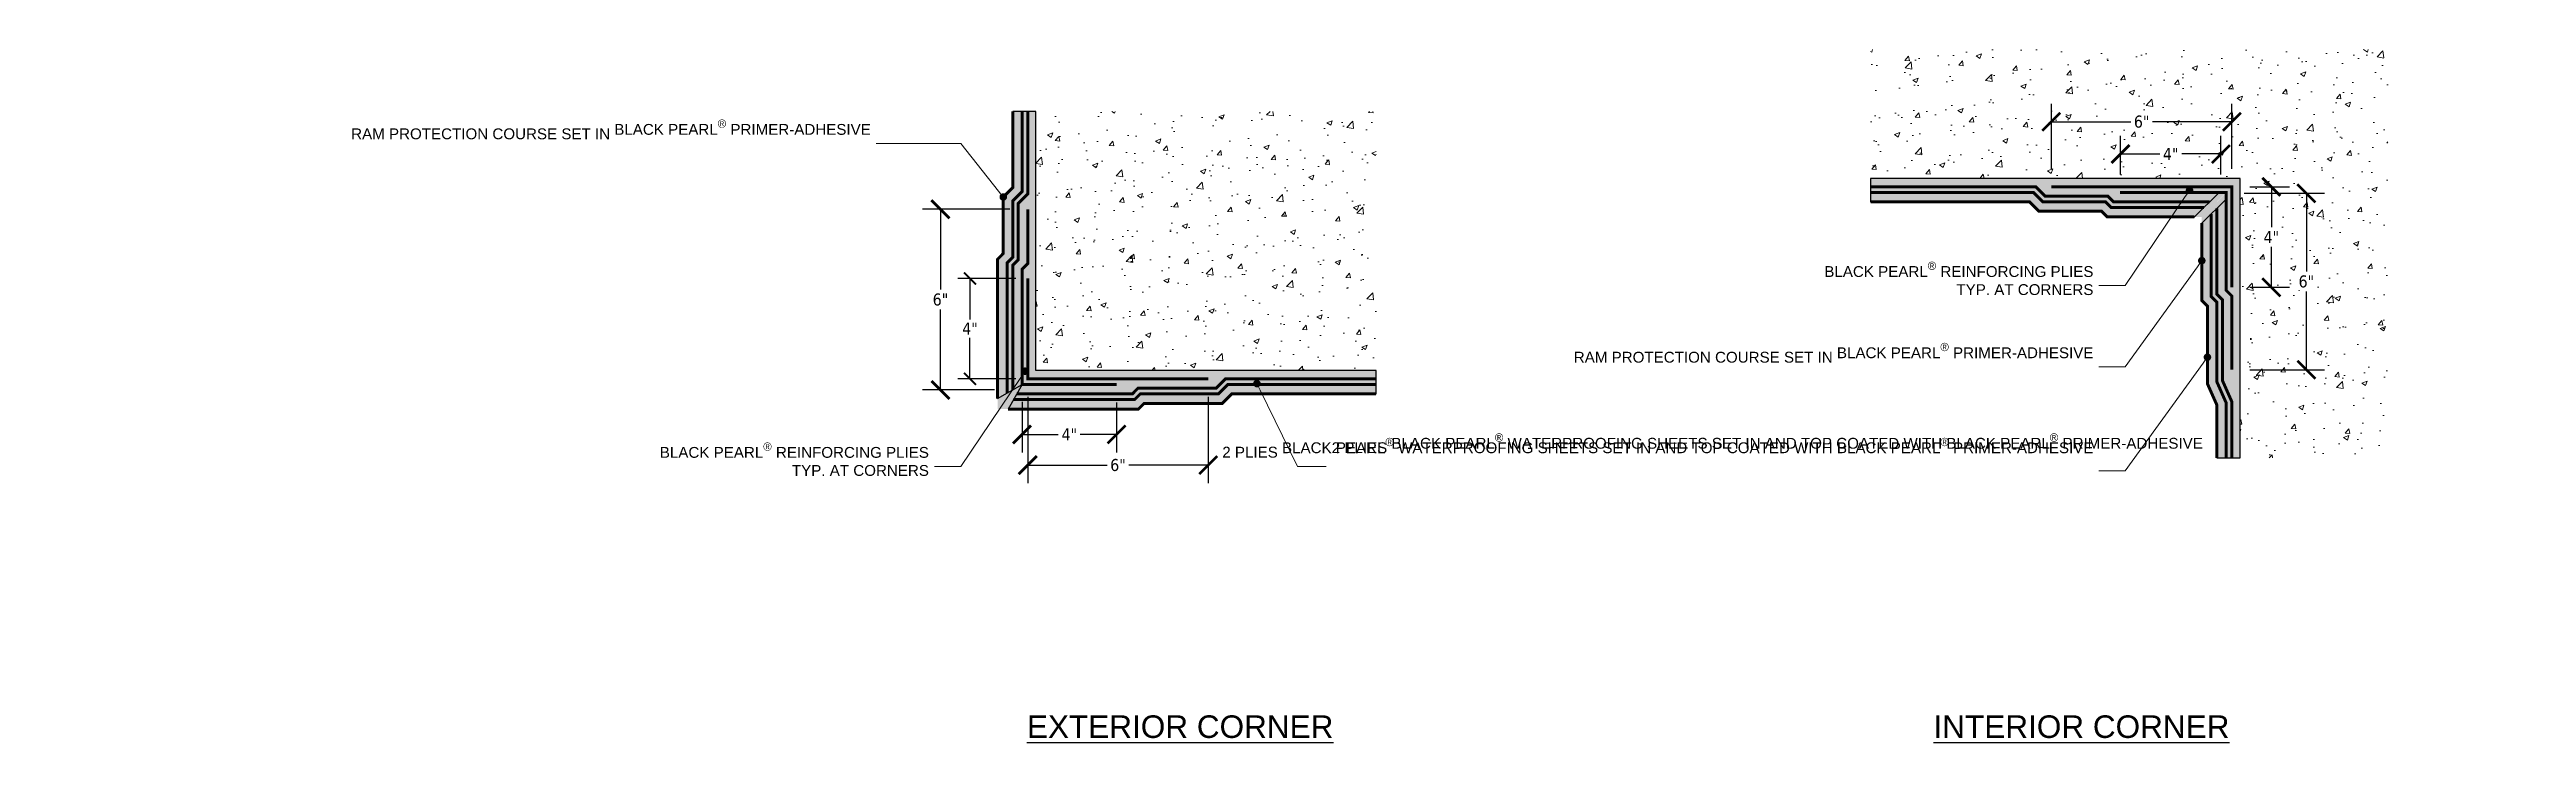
# Model space of a CAD drawing. Header units: inches. Extents: x 425.7 to 508.1, y 55.2 to 78.3.
import ezdxf
from ezdxf import colors
from ezdxf.entities.mleader import LeaderData, LeaderLine
from ezdxf.math import Vec2, Vec3

# ---------------------------------------------------------------- set-up
doc = ezdxf.new("R2010")
doc.units = ezdxf.units.IN
doc.header["$MEASUREMENT"] = 0
doc.layers.get('Defpoints').update_dxf_attribs({"color": 103})
doc.layers.add('A-ANNO-TITLE', color=7, linetype='Continuous')
for name, color, linetype, lineweight in [('BP Dimensions', 20, 'Continuous', 0), ('BP Others', 190, 'Continuous', 0), ('BP Primer', 2, 'Continuous', 0), ('BP Text', 20, 'Continuous', 0), ('Others', 190, 'Continuous', 0), ('RAM Black Pearl Sheet', 165, 'Continuous', 0), ('Text', 20, 'Continuous', 0)]:
    doc.layers.add(name, color=color, linetype=linetype, lineweight=lineweight)
doc.layers.add('BP Protection Course', color=7, linetype='Continuous', lineweight=0, true_color=0x216123)
doc.styles.add('Annotative', font='tahoma.ttf')
doc.styles.get("Standard").update_dxf_attribs({"font": 'ARIALN.TTF'})
doc.styles.add('TitleBlock', font='sanss___.ttf', dxfattribs={"height": 0.125})
doc.dimstyles.new('Annotative', dxfattribs={"dimscale": 0, "dimtxt": 0.09375, "dimasz": 0.09375, "dimexe": 0.09375, "dimexo": 0.09375, "dimgap": 0.0625, "dimtad": 0, "dimtih": 1, "dimtoh": 1, "dimlfac": -1, "dimzin": 3, "dimdsep": 46, "dimlunit": 4, "dimtxsty": 'Annotative', "dimblk": 'ARCHTICK', "dimcen": 0.09, "dimclrd": 256, "dimclre": 256, "dimclrt": 256, "dimadec": 0, "dimazin": 2, "dimtfac": 1, "dimtix": 1, "dimtofl": 0, "dimtmove": 1, "dimatfit": 1, "dimldrblk": 'CLOSEDBLANK', "dimfxl": 1, "dimtfill": 1, "dimtolj": 1, "dimtzin": 0, "dimarcsym": 0})

# ---------------------------------------------------------------- blocks, each defined once
blk = doc.blocks.new('_ArchTick')
at = {"color": 0, "linetype": 'ByBlock', "const_width": 0.15}
blk.add_lwpolyline([(-0.5, -0.5), (0.5, 0.5)], dxfattribs=at)
blk = doc.blocks.new('*D28')
at = {"layer": 'BP Dimensions', "lineweight": -2, "transparency": 16777216}
for p, q in [((457.85, 70.66), (455.931, 70.66)), ((456.331, 70.66), (456.331, 69.253)), ((456.331, 67.321), (456.331, 68.728)), ((457.85, 67.321), (455.931, 67.321))]:
    blk.add_line(p, q, dxfattribs=at)
at = {"layer": 'Defpoints', "color": 0, "transparency": 16777216}
for p in [(458.25, 70.66), (456.331, 67.321), (458.25, 67.321)]:
    blk.add_point(p, dxfattribs=at)
at = {"layer": 'BP Dimensions', "lineweight": -2, "transparency": 16777216, "xscale": 0.4, "yscale": 0.4, "zscale": 0.4}
for p, rotation in [((456.331, 70.66), 90), ((456.331, 67.321), 270)]:
    blk.add_blockref('_ArchTick', p, dxfattribs=dict(at, rotation=rotation))
at = {"layer": 'BP Dimensions', "transparency": 16777216, "insert": (456.331, 68.991), "char_height": 0.4, "attachment_point": 5, "style": 'Annotative', "bg_fill": 3, "box_fill_scale": 1.25, "bg_fill_color": 256, "bg_fill_true_color": 13158600, "bg_fill_transparency": 0}
blk.add_mtext('\\A1;4"', dxfattribs=at)
blk = doc.blocks.new('_ClosedBlank')
at = {"color": 0, "linetype": 'ByBlock', "lineweight": -2}
for p, q in [((-1, 0.17), (0, 0)), ((-1, 0.17), (-1, -0.17)), ((0, 0), (-1, -0.17))]:
    blk.add_line(p, q, dxfattribs=at)
blk = doc.blocks.new('*D50')
at = {"layer": 'BP Dimensions', "lineweight": -2, "transparency": 16777216}
for p, q in [((457.65, 72.958), (454.75, 72.958)), ((455.35, 72.958), (455.35, 70.289)), ((455.35, 66.954), (455.35, 69.623)), ((457.15, 66.954), (454.75, 66.954))]:
    blk.add_line(p, q, dxfattribs=at)
at = {"layer": 'Defpoints', "color": 0, "transparency": 16777216}
for p in [(458.25, 72.958), (455.35, 66.954), (457.75, 66.954)]:
    blk.add_point(p, dxfattribs=at)
at = {"layer": 'BP Dimensions', "lineweight": -2, "transparency": 16777216, "xscale": 0.6, "yscale": 0.6, "zscale": 0.6}
for p, rotation in [((455.35, 72.958), 90), ((455.35, 66.954), 270)]:
    blk.add_blockref('_ArchTick', p, dxfattribs=dict(at, rotation=rotation))
at = {"layer": 'BP Dimensions', "transparency": 16777216, "insert": (455.35, 69.956), "char_height": 0.4, "attachment_point": 5, "style": 'Annotative', "bg_fill": 3, "box_fill_scale": 1.25, "bg_fill_color": 256, "bg_fill_true_color": 13158600, "bg_fill_transparency": 0}
blk.add_mtext('\\A1;6"', dxfattribs=at)
blk = doc.blocks.new('*D52')
at = {"layer": 'BP Dimensions', "lineweight": -2, "transparency": 16777216}
for p, q in [((458.062, 66.564), (458.062, 64.875)), ((461.202, 66.534), (461.202, 64.875)), ((458.062, 65.475), (459.267, 65.475)), ((461.202, 65.475), (459.997, 65.475))]:
    blk.add_line(p, q, dxfattribs=at)
at = {"layer": 'Defpoints', "color": 0, "transparency": 16777216}
for p in [(458.062, 67.164), (461.202, 67.134), (461.202, 65.475)]:
    blk.add_point(p, dxfattribs=at)
at = {"layer": 'BP Dimensions', "lineweight": -2, "transparency": 16777216, "xscale": 0.6, "yscale": 0.6, "zscale": 0.6, "rotation": 180}
blk.add_blockref('_ArchTick', (458.062, 65.475), dxfattribs=at)
at = {"layer": 'BP Dimensions', "lineweight": -2, "transparency": 16777216, "xscale": 0.6, "yscale": 0.6, "zscale": 0.6}
blk.add_blockref('_ArchTick', (461.202, 65.475), dxfattribs=at)
at = {"layer": 'BP Dimensions', "transparency": 16777216, "insert": (459.632, 65.475), "char_height": 0.4, "attachment_point": 5, "style": 'Annotative', "bg_fill": 3, "box_fill_scale": 1.25, "bg_fill_color": 256, "bg_fill_true_color": 13158600, "bg_fill_transparency": 0}
blk.add_mtext('\\A1;4"', dxfattribs=at)
blk = doc.blocks.new('*D51')
at = {"layer": 'BP Dimensions', "lineweight": -2, "transparency": 16777216}
for p, q in [((458.25, 66.721), (458.25, 63.857)), ((464.25, 66.721), (464.25, 63.857)), ((458.25, 64.457), (460.891, 64.457)), ((464.25, 64.457), (461.609, 64.457))]:
    blk.add_line(p, q, dxfattribs=at)
at = {"layer": 'Defpoints', "color": 0, "transparency": 16777216}
for p in [(458.25, 67.321), (464.25, 67.321), (464.25, 64.457)]:
    blk.add_point(p, dxfattribs=at)
at = {"layer": 'BP Dimensions', "lineweight": -2, "transparency": 16777216, "xscale": 0.6, "yscale": 0.6, "zscale": 0.6, "rotation": 180}
blk.add_blockref('_ArchTick', (458.25, 64.457), dxfattribs=at)
at = {"layer": 'BP Dimensions', "lineweight": -2, "transparency": 16777216, "xscale": 0.6, "yscale": 0.6, "zscale": 0.6}
blk.add_blockref('_ArchTick', (464.25, 64.457), dxfattribs=at)
at = {"layer": 'BP Dimensions', "transparency": 16777216, "insert": (461.25, 64.457), "char_height": 0.4, "attachment_point": 5, "style": 'Annotative', "bg_fill": 3, "box_fill_scale": 1.25, "bg_fill_color": 256, "bg_fill_true_color": 13158600, "bg_fill_transparency": 0}
blk.add_mtext('\\A1;6"', dxfattribs=at)
blk = doc.blocks.new('*D54')
at = {"layer": 'BP Dimensions', "lineweight": -2, "transparency": 16777216}
for p, q in [((492.268, 74.303), (492.268, 76.466)), ((492.268, 75.866), (494.91, 75.866)), ((498.269, 75.866), (495.627, 75.866)), ((498.269, 74.303), (498.269, 76.466))]:
    blk.add_line(p, q, dxfattribs=at)
at = {"layer": 'Defpoints', "color": 0, "transparency": 16777216}
for p in [(498.269, 75.866), (492.268, 73.703), (498.269, 73.703)]:
    blk.add_point(p, dxfattribs=at)
at = {"layer": 'BP Dimensions', "lineweight": -2, "transparency": 16777216, "xscale": 0.6, "yscale": 0.6, "zscale": 0.6, "rotation": 180}
blk.add_blockref('_ArchTick', (492.268, 75.866), dxfattribs=at)
at = {"layer": 'BP Dimensions', "lineweight": -2, "transparency": 16777216, "xscale": 0.6, "yscale": 0.6, "zscale": 0.6}
blk.add_blockref('_ArchTick', (498.269, 75.866), dxfattribs=at)
at = {"layer": 'BP Dimensions', "transparency": 16777216, "insert": (495.269, 75.866), "char_height": 0.4, "attachment_point": 5, "style": 'Annotative', "bg_fill": 3, "box_fill_scale": 1.25, "bg_fill_color": 256, "bg_fill_true_color": 13158600, "bg_fill_transparency": 0}
blk.add_mtext('\\A1;6"', dxfattribs=at)
blk = doc.blocks.new('*D56')
at = {"layer": 'BP Dimensions', "lineweight": -2, "transparency": 16777216}
for p, q in [((494.566, 74.108), (494.566, 75.394)), ((497.904, 74.115), (497.904, 75.394)), ((494.566, 74.794), (495.87, 74.794)), ((497.904, 74.794), (496.6, 74.794))]:
    blk.add_line(p, q, dxfattribs=at)
at = {"layer": 'Defpoints', "color": 0, "transparency": 16777216}
for p in [(497.904, 74.794), (494.566, 73.508), (497.904, 73.515)]:
    blk.add_point(p, dxfattribs=at)
at = {"layer": 'BP Dimensions', "lineweight": -2, "transparency": 16777216, "xscale": 0.6, "yscale": 0.6, "zscale": 0.6, "rotation": 180}
blk.add_blockref('_ArchTick', (494.566, 74.794), dxfattribs=at)
at = {"layer": 'BP Dimensions', "lineweight": -2, "transparency": 16777216, "xscale": 0.6, "yscale": 0.6, "zscale": 0.6}
blk.add_blockref('_ArchTick', (497.904, 74.794), dxfattribs=at)
at = {"layer": 'BP Dimensions', "transparency": 16777216, "insert": (496.235, 74.794), "char_height": 0.4, "attachment_point": 5, "style": 'Annotative', "bg_fill": 3, "box_fill_scale": 1.25, "bg_fill_color": 256, "bg_fill_true_color": 13158600, "bg_fill_transparency": 0}
blk.add_mtext('\\A1;4"', dxfattribs=at)
blk = doc.blocks.new('*D53')
at = {"layer": 'BP Dimensions', "lineweight": -2, "transparency": 16777216}
for p, q in [((498.681, 73.488), (501.343, 73.488)), ((500.743, 73.488), (500.743, 70.889)), ((500.743, 67.625), (500.743, 70.224)), ((498.869, 67.625), (501.343, 67.625))]:
    blk.add_line(p, q, dxfattribs=at)
at = {"layer": 'Defpoints', "color": 0, "transparency": 16777216}
for p in [(498.081, 73.488), (500.743, 73.488), (498.269, 67.625)]:
    blk.add_point(p, dxfattribs=at)
at = {"layer": 'BP Dimensions', "lineweight": -2, "transparency": 16777216, "xscale": 0.6, "yscale": 0.6, "zscale": 0.6}
for p, rotation in [((500.743, 73.488), 90), ((500.743, 67.625), 270)]:
    blk.add_blockref('_ArchTick', p, dxfattribs=dict(at, rotation=rotation))
at = {"layer": 'BP Dimensions', "transparency": 16777216, "insert": (500.743, 70.557), "char_height": 0.4, "attachment_point": 5, "style": 'Annotative', "bg_fill": 3, "box_fill_scale": 1.25, "bg_fill_color": 256, "bg_fill_true_color": 13158600, "bg_fill_transparency": 0}
blk.add_mtext('\\A1;6"', dxfattribs=at)
blk = doc.blocks.new('*D55')
at = {"layer": 'BP Dimensions', "lineweight": -2, "transparency": 16777216}
for p, q in [((498.869, 73.703), (500.18, 73.703)), ((499.58, 73.703), (499.58, 72.359)), ((499.58, 70.364), (499.58, 71.709)), ((498.869, 70.364), (500.18, 70.364))]:
    blk.add_line(p, q, dxfattribs=at)
at = {"layer": 'Defpoints', "color": 0, "transparency": 16777216}
for p in [(498.269, 73.703), (499.58, 73.703), (498.269, 70.364)]:
    blk.add_point(p, dxfattribs=at)
at = {"layer": 'BP Dimensions', "lineweight": -2, "transparency": 16777216, "xscale": 0.6, "yscale": 0.6, "zscale": 0.6}
for p, rotation in [((499.58, 73.703), 90), ((499.58, 70.364), 270)]:
    blk.add_blockref('_ArchTick', p, dxfattribs=dict(at, rotation=rotation))
at = {"layer": 'BP Dimensions', "transparency": 16777216, "insert": (499.58, 72.034), "char_height": 0.4, "attachment_point": 5, "style": 'Annotative', "bg_fill": 3, "box_fill_scale": 1.25, "bg_fill_color": 256, "bg_fill_true_color": 13158600, "bg_fill_transparency": 0}
blk.add_mtext('\\A1;4"', dxfattribs=at)
blk = doc.blocks.new('_Dot')
at = {"color": 0, "linetype": 'ByBlock', "lineweight": -2}
blk.add_line((-0.5, 0), (-1, 0), dxfattribs=at)
at = {"color": 0, "linetype": 'ByBlock', "const_width": 0.5}
blk.add_lwpolyline([(-0.25, 0, 1), (0.25, 0, 1)], format="xyb", close=True, dxfattribs=at)

msp = doc.modelspace()

# ---------------------------------------------------------------- hatches: boundary and pattern name
at = {"layer": 'BP Others'}
h = msp.add_hatch(dxfattribs=at)
h.set_pattern_fill('CONCRETE', color=256, scale=0.25, pattern_type=2)
h.set_pattern_definition([(50, (460.3837, 61.7585), (1.79315, -0.15688), [0.1875, -2.0625]), (355, (460.3837, 61.7585), (-0.34688, 1.88048), [0.15, -1.65]), (100.4514, (460.5332, 61.7454), (1.446273, 1.7236), [0.15935, -1.752855]), (46.184, (460.3837, 62.2585), (2.6681, -0.4138), [0.28125, -3.09375]), (96.6356, (460.606, 62.224), (2.33666, 2.4353), [0.23903, -2.62928]), (351.184, (460.3837, 62.2585), (2.33665, 2.4353), [0.225, -2.475]), (21, (460.6337, 62.1335), (1.49227, -1.006547), [0.1875, -2.0625]), (326, (460.6337, 62.1335), (0.60829, 1.812875), [0.15, -1.65]), (71.4514, (460.7581, 62.0496), (2.100557, 0.806326), [0.15935, -1.752855]), (37.5, (460.38374, 61.7585), (0.0304, 0.832235), [0, -1.63, 0, -1.675, 0, -1.65625]), (7.5, (460.3837, 61.7585), (0.657674, 0.98603), [0, -0.955, 0, -1.5925, 0, -0.63125]), (327.5, (459.82624, 61.7585), (1.334556, -0.056387), [0, -0.625, 0, -1.95, 0, -2.5875]), (317.5, (459.5762, 61.7585), (1.457965, 0.250262), [0, -0.8125, 0, -1.295, 0, -1.8375])])
h.paths.add_polyline_path([(503.446, 78.264), (486.26, 78.264), (486.26, 73.977), (498.543, 73.977), (498.543, 64.696), (503.446, 64.696)])
h.paths.add_polyline_path([(494.714, 75.934), (495.69, 75.934), (495.69, 76.834), (494.714, 76.834)], flags=24)
h.paths.add_polyline_path([(500.784, 71.5), (500.784, 72.476), (499.884, 72.476), (499.884, 71.5)], flags=24)
h.paths.add_polyline_path([(502.065, 69.871), (502.065, 70.847), (501.165, 70.847), (501.165, 69.871)], flags=24)
h.paths.add_polyline_path([(495.747, 74.686), (496.723, 74.686), (496.723, 75.586), (495.747, 75.586)], flags=24)
h = msp.add_hatch(dxfattribs=at)
h.set_pattern_fill('CONCRETE', color=256, scale=0.25, pattern_type=2)
h.set_pattern_definition([(50, (465.178, 61.7585), (1.79315, -0.15688), [0.1875, -2.0625]), (355, (465.178, 61.7585), (-0.34688, 1.88048), [0.15, -1.65]), (100.451, (465.3275, 61.7454), (1.44627, 1.7236), [0.15935, -1.75286]), (46.184, (465.178, 62.2585), (2.6681, -0.4138), [0.28125, -3.09375]), (96.636, (465.4004, 62.224), (2.33666, 2.4353), [0.23903, -2.6293]), (351.184, (465.178, 62.2585), (2.33665, 2.4353), [0.225, -2.475]), (21, (465.428, 62.1335), (1.49227, -1.00655), [0.1875, -2.0625]), (326, (465.428, 62.1335), (0.60829, 1.81288), [0.15, -1.65]), (71.451, (465.5524, 62.0496), (2.10056, 0.80633), [0.15935, -1.75286]), (37.5, (465.17804, 61.7585), (0.0304, 0.832235), [0, -1.63, 0, -1.675, 0, -1.65625]), (7.5, (465.178, 61.7585), (0.657674, 0.98603), [0, -0.955, 0, -1.5925, 0, -0.63125]), (327.5, (464.62054, 61.7585), (1.334556, -0.056387), [0, -0.625, 0, -1.95, 0, -2.5875]), (317.5, (464.3705, 61.7585), (1.457965, 0.25026), [0, -0.8125, 0, -1.295, 0, -1.8375])])
h.paths.add_polyline_path([(469.827, 76.208), (458.524, 76.208), (458.524, 67.595), (469.827, 67.595)])
at = {"layer": 'BP Primer'}
h = msp.add_hatch(dxfattribs=at)
h.set_pattern_fill('WOOD6', color=6, scale=0.2, pattern_type=2)
h.set_pattern_definition([(216.8699, (465.255245, 13.280996), (0.599999984, 0.400000025), [0.1, -0.9]), (206.5651, (465.375245, 13.221), (-0.19999983, -0.20000026), [0.2236068, -0.2236068]), (198.4349, (465.375245, 13.120996), (-0.40000009, -0.19999968), [0.1264912, -0.5059644])])
h.paths.add_polyline_path([(458.521, 76.208), (457.747, 76.208), (457.747, 73.677), (457.434, 73.364), (457.434, 71.486), (457.247, 71.298), (457.25, 66.321), (458.059, 67.133), (457.25, 66.321), (461.928, 66.321), (462.115, 66.508), (464.711, 66.508), (465.024, 66.821), (469.824, 66.821), (469.824, 67.595), (458.521, 67.595)])
h = msp.add_hatch(dxfattribs=at)
h.set_pattern_fill('WOOD6', color=6, scale=0.2, pattern_type=2)
h.set_pattern_definition([(216.8699, (436.462956, 25.278827), (0.599999984, 0.400000025), [0.1, -0.9]), (206.5651, (436.58296, 25.21883), (-0.19999983, -0.20000026), [0.2236068, -0.2236068]), (198.4349, (436.582956, 25.11883), (-0.400000087, -0.19999968), [0.1264912, -0.5059644])])
h.paths.add_polyline_path([(497.267, 72.701), (498.074, 73.512), (498.081, 73.512), (498.081, 73.515), (497.268, 72.702), (497.268, 69.922), (497.456, 69.735), (497.456, 67.155), (497.768, 66.451), (497.768, 64.694), (498.542, 64.694), (498.542, 73.974), (486.259, 73.974), (486.259, 73.2), (491.542, 73.2), (491.855, 72.887), (493.939, 72.887), (494.126, 72.7)])

# ---------------------------------------------------------------- linework, layer by layer
at = {"layer": 'BP Protection Course', "const_width": 0.1}
for points in [[(457.25, 66.666), (457.25, 71.299), (457.437, 71.487), (457.437, 73.365), (457.75, 73.678), (457.75, 76.208)], [(497.024, 72.703), (494.127, 72.703), (493.939, 72.89), (491.855, 72.89), (491.543, 73.203), (486.26, 73.203)], [(497.769, 64.696), (497.769, 66.454), (497.456, 67.158), (497.456, 69.738), (497.269, 69.925), (497.269, 72.496)], [(457.595, 66.321), (461.931, 66.321), (462.118, 66.509), (464.714, 66.509), (465.027, 66.821), (469.827, 66.821)]]:
    msp.add_lwpolyline(points, dxfattribs=at)
at = {"layer": 'Defpoints'}
for points in [[(458.524, 76.208), (457.75, 76.208), (457.75, 73.678), (457.437, 73.365), (457.437, 71.487), (457.25, 71.299), (457.25, 66.666), (458.062, 67.134), (457.595, 66.321), (461.931, 66.321), (462.118, 66.509), (464.714, 66.509), (465.027, 66.821), (469.827, 66.821), (469.827, 67.595), (458.524, 67.595), (458.524, 76.208)], [(498.543, 64.696), (498.543, 73.977), (486.26, 73.977), (486.26, 73.203), (491.543, 73.203), (491.855, 72.89), (493.939, 72.89), (494.127, 72.703), (497.024, 72.703), (497.848, 73.515), (498.081, 73.515), (498.081, 73.297), (497.269, 72.496), (497.269, 69.925), (497.456, 69.738), (497.456, 67.158), (497.769, 66.454), (497.769, 64.696), (498.543, 64.696)]]:
    msp.add_lwpolyline(points, dxfattribs=at)
at = {"layer": 'Others'}
for p in [(458.524, 76.208), (469.827, 67.595)]:
    msp.add_line(p, (458.524, 67.595), dxfattribs=at)
msp.add_lwpolyline([(498.543, 64.696), (498.543, 73.977), (486.26, 73.977)], dxfattribs=at)
at = {"layer": 'RAM Black Pearl Sheet', "const_width": 0.1}
for points in [[(457.562, 66.846), (457.562, 71.17), (457.75, 71.357), (457.75, 73.236), (458.062, 73.548), (458.062, 76.208)], [(457.75, 66.954), (457.75, 71.092), (457.937, 71.28), (457.937, 73.158), (458.25, 73.47), (458.25, 76.208)], [(497.531, 73.203), (494.334, 73.203), (494.147, 73.39), (492.062, 73.39), (491.75, 73.703), (486.26, 73.703)], [(497.341, 73.015), (494.256, 73.015), (494.069, 73.203), (491.985, 73.203), (491.672, 73.515), (486.26, 73.515)], [(498.269, 70.364), (498.269, 73.703), (492.268, 73.703)], [(498.269, 67.625), (498.269, 70.074), (498.081, 70.262), (498.081, 73.515), (494.55, 73.515)], [(457.937, 72.959), (457.937, 71.28), (457.75, 71.092), (457.75, 66.954)], [(458.25, 72.959), (458.25, 71.15), (458.062, 70.963), (458.062, 67.134), (461.203, 67.134)], [(498.081, 64.696), (498.081, 66.52), (497.769, 67.224), (497.769, 69.867), (497.581, 70.055), (497.581, 72.804)], [(498.269, 64.696), (498.269, 66.56), (497.956, 67.264), (497.956, 69.945), (497.769, 70.132), (497.769, 72.989)], [(458.25, 70.66), (458.25, 67.321), (464.25, 67.321)], [(457.774, 66.634), (461.801, 66.634), (461.989, 66.821), (464.585, 66.821), (464.897, 67.134), (469.827, 67.134)], [(457.882, 66.821), (461.724, 66.821), (461.911, 67.009), (464.507, 67.009), (464.82, 67.321), (469.827, 67.321)], [(457.882, 66.821), (461.203, 66.821)]]:
    msp.add_lwpolyline(points, dxfattribs=at)

# ---------------------------------------------------------------- texts
at = {"layer": 'A-ANNO-TITLE', "char_height": 0.75, "attachment_point": 1, "style": 'TitleBlock'}
for s, insert, width in [('\\pxqc;{\\LEXTERIOR CORNER}', (447.899, 56.142), 30.83419), ('\\pxqc;{\\LINTERIOR CORNER}', (478.492, 56.142), 29.55487)]:
    msp.add_mtext(s, dxfattribs=dict(at, insert=insert, width=width))

# ---------------------------------------------------------------- leaders
at = {"layer": 'Text'}
ml = msp.add_multileader_mtext('Standard', dxfattribs=at)
ml.set_content('{\\fArial|b0|i0|c0|p34;RAM PROTECTION COURSE SET IN \\A1;BLACK PEARL\\H0.75833x;\\S®^ ;\\H1.31869x; PRIMER-ADHESIVE}', color=256)
ml.set_leader_properties(color=256, lineweight=0)
ml.set_arrow_properties(name='DOT')
ml.build(insert=Vec2(0, 0))
ml.multileader.update_dxf_attribs({"text_left_attachment_type": 2, "text_right_attachment_type": 2, "dogleg_length": 0.36, "arrow_head_size": 0.25, "scale": 4})
ctx = ml.context
ctx.base_point, ctx.scale, ctx.char_height, ctx.arrow_head_size, ctx.landing_gap_size, ctx.plane_origin = Vec3(486.708, 67.725), 4, 0.36, 0.25, 0.18, Vec3(480.648, 67.916)
ctx.left_attachment, ctx.right_attachment, ctx.text_align_type = 2, 2, 2
notes = []
notes.append((ctx, [(1, (1, 1, 0), (494.724, 67.725), (-1, 0), 0.877, [(0, [(497.269, 71.25)], 0, [])])]))
ctx.mtext.insert, ctx.mtext.width, ctx.mtext.alignment, ctx.mtext.flow_direction = Vec3(493.667, 68.517), 6.82347, 3, 5
for ctx, leaders in notes:
    for number, flags, end, landing, length, lines in leaders:
        leader = LeaderData()
        leader.index, (leader.has_last_leader_line, leader.has_dogleg_vector, leader.attachment_direction) = number, flags
        leader.last_leader_point, leader.dogleg_vector, leader.dogleg_length = Vec3(end), Vec3(landing), length
        for number, points, colour, breaks in lines:
            line = LeaderLine()
            line.index, line.vertices, line.color, line.breaks = number, Vec3.list(points), colors.encode_raw_color(colour), breaks
            leader.lines.append(line)
        ctx.leaders.append(leader)

# ---------------------------------------------------------------- next in the draw order: dimensions: what is measured, and where the dimension line sits
at = {"layer": 'BP Dimensions'}
dim = msp.add_linear_dim(base=(498.269, 75.866), p1=(492.268, 73.703), p2=(498.269, 73.703), dimstyle='Annotative', override={"dimscale": 2, "dimtxt": 0.2, "dimasz": 0.3, "dimexe": 0.3, "dimexo": 0.3, "dimtix": 1, "dimtofl": 0, "dimtmove": 1, "dimatfit": 1}, dxfattribs=at)
dim.commit()
dim.dimension.update_dxf_attribs({"geometry": '*D54', "text_midpoint": (495.269, 75.866)})
dim = msp.add_linear_dim(base=(456.331, 67.321), p1=(458.25, 70.66), p2=(458.25, 67.321), angle=90, text='4"', dimstyle='Annotative', override={"dimscale": 1, "dimtxt": 0.4, "dimasz": 0.4, "dimexe": 0.4, "dimexo": 0.4, "dimtix": 1, "dimtofl": 0, "dimtmove": 1, "dimatfit": 1}, dxfattribs=at)
dim.commit()
dim.dimension.update_dxf_attribs({"geometry": '*D28', "text_midpoint": (456.331, 68.991)})

# ---------------------------------------------------------------- next in the draw order: dimensions: what is measured, and where the dimension line sits
dim = msp.add_linear_dim(base=(497.904, 74.794), p1=(494.566, 73.508), p2=(497.904, 73.515), text='4"', dimstyle='Annotative', override={"dimscale": 2, "dimtxt": 0.2, "dimasz": 0.3, "dimexe": 0.3, "dimexo": 0.3, "dimtix": 1, "dimtofl": 0, "dimtmove": 1, "dimatfit": 1}, dxfattribs=at)
dim.commit()
dim.dimension.update_dxf_attribs({"geometry": '*D56', "text_midpoint": (496.235, 74.794)})
dim = msp.add_linear_dim(base=(455.35, 66.954), p1=(458.25, 72.958), p2=(457.75, 66.954), angle=90, dimstyle='Annotative', override={"dimscale": 2, "dimtxt": 0.2, "dimasz": 0.3, "dimexe": 0.3, "dimexo": 0.3, "dimtix": 1, "dimtofl": 0, "dimtmove": 1, "dimatfit": 1}, dxfattribs=at)
dim.commit()
dim.dimension.update_dxf_attribs({"geometry": '*D50', "text_midpoint": (455.35, 69.956)})

# ---------------------------------------------------------------- next in the draw order: dimensions: what is measured, and where the dimension line sits
dim = msp.add_linear_dim(base=(500.743, 73.488), p1=(498.269, 67.625), p2=(498.081, 73.488), angle=90, text='6"', dimstyle='Annotative', override={"dimscale": 2, "dimtxt": 0.2, "dimasz": 0.3, "dimexe": 0.3, "dimexo": 0.3, "dimtix": 1, "dimtofl": 0, "dimtmove": 1, "dimatfit": 1}, dxfattribs=at)
dim.commit()
dim.dimension.update_dxf_attribs({"geometry": '*D53', "text_midpoint": (500.743, 70.557)})
dim = msp.add_linear_dim(base=(461.202, 65.475), p1=(458.062, 67.164), p2=(461.202, 67.134), text='4"', dimstyle='Annotative', override={"dimscale": 2, "dimtxt": 0.2, "dimasz": 0.3, "dimexe": 0.3, "dimexo": 0.3, "dimtix": 1, "dimtofl": 0, "dimtmove": 1, "dimatfit": 1}, dxfattribs=at)
dim.commit()
dim.dimension.update_dxf_attribs({"geometry": '*D52', "text_midpoint": (459.632, 65.475)})

# ---------------------------------------------------------------- next in the draw order: leaders
at = {"layer": 'BP Text'}
ml = msp.add_multileader_mtext('Standard', dxfattribs=at)
ml.set_content('\\A1;{\\fArial|b0|i0|c0|p34;BLACK PEARL\\H0.75833x;\\S®^ ;\\H1.31869x; REINFORCING PLIES \\PTYP. AT CORNERS}', color=256)
ml.set_leader_properties(color=256, lineweight=0)
ml.set_arrow_properties(name='DOT')
ml.build(insert=Vec2(0, 0))
ml.multileader.update_dxf_attribs({"text_left_attachment_type": 2, "text_right_attachment_type": 2, "dogleg_length": 0.36, "arrow_head_size": 0.25, "scale": 4})
ctx = ml.context
ctx.base_point, ctx.scale, ctx.char_height, ctx.arrow_head_size, ctx.landing_gap_size, ctx.plane_origin = Vec3(488.467, 70.424), 4, 0.36, 0.25, 0.18, Vec3(498.861, 74.093)
ctx.left_attachment, ctx.right_attachment, ctx.text_align_type = 2, 2, 2
notes = []
notes.append((ctx, [(1, (1, 1, 0), (494.724, 70.424), (-1, 0), 0.877, [(0, [(496.86, 73.587)], 0, [])])]))
ctx.mtext.insert, ctx.mtext.width, ctx.mtext.alignment, ctx.mtext.flow_direction = Vec3(493.667, 71.216), 7.17947, 3, 5
at = {"layer": 'Text'}
ml = msp.add_multileader_mtext('Standard', dxfattribs=at)
ml.set_content('{\\fArial|b0|i0|c0|p34;RAM PROTECTION COURSE SET IN \\A1;BLACK PEARL\\H0.75833x;\\S®^ ;\\H1.31869x; PRIMER-ADHESIVE}', color=256)
ml.set_leader_properties(color=256, lineweight=0)
ml.set_arrow_properties(name='DOT')
ml.build(insert=Vec2(0, 0))
ml.multileader.update_dxf_attribs({"text_left_attachment_type": 2, "text_right_attachment_type": 2, "dogleg_length": 0.36, "arrow_head_size": 0.25, "scale": 4})
ctx = ml.context
ctx.base_point, ctx.scale, ctx.char_height, ctx.arrow_head_size, ctx.landing_gap_size, ctx.plane_origin = Vec3(446.076, 75.146), 4, 0.36, 0.25, 0.18, Vec3(441.948, 75.338)
ctx.left_attachment, ctx.right_attachment, ctx.text_align_type = 2, 2, 2
notes.append((ctx, [(1, (1, 1, 0), (456.024, 75.146), (-1, 0), 2.809, [(0, [(457.437, 73.365)], 0, [])])]))
ctx.mtext.insert, ctx.mtext.width, ctx.mtext.alignment, ctx.mtext.flow_direction = Vec3(453.035, 75.939), 6.82347, 3, 5
for ctx, leaders in notes:
    for number, flags, end, landing, length, lines in leaders:
        leader = LeaderData()
        leader.index, (leader.has_last_leader_line, leader.has_dogleg_vector, leader.attachment_direction) = number, flags
        leader.last_leader_point, leader.dogleg_vector, leader.dogleg_length = Vec3(end), Vec3(landing), length
        for number, points, colour, breaks in lines:
            line = LeaderLine()
            line.index, line.vertices, line.color, line.breaks = number, Vec3.list(points), colors.encode_raw_color(colour), breaks
            leader.lines.append(line)
        ctx.leaders.append(leader)

# ---------------------------------------------------------------- next in the draw order: dimensions: what is measured, and where the dimension line sits
at = {"layer": 'BP Dimensions'}
dim = msp.add_linear_dim(base=(499.58, 73.703), p1=(498.269, 70.364), p2=(498.269, 73.703), angle=90, text='4"', dimstyle='Annotative', override={"dimscale": 2, "dimtxt": 0.2, "dimasz": 0.3, "dimexe": 0.3, "dimexo": 0.3, "dimtix": 1, "dimtofl": 0, "dimtmove": 1, "dimatfit": 1}, dxfattribs=at)
dim.commit()
dim.dimension.update_dxf_attribs({"geometry": '*D55', "text_midpoint": (499.58, 72.034)})
dim = msp.add_linear_dim(base=(464.25, 64.457), p1=(458.25, 67.321), p2=(464.25, 67.321), dimstyle='Annotative', override={"dimscale": 2, "dimtxt": 0.2, "dimasz": 0.3, "dimexe": 0.3, "dimexo": 0.3, "dimtix": 1, "dimtofl": 0, "dimtmove": 1, "dimatfit": 1}, dxfattribs=at)
dim.commit()
dim.dimension.update_dxf_attribs({"geometry": '*D51', "text_midpoint": (461.25, 64.457)})

# ---------------------------------------------------------------- next in the draw order: leaders
at = {"layer": 'BP Text'}
ml = msp.add_multileader_mtext('Standard', dxfattribs=at)
ml.set_content('{\\fArial|b0|i0|c0|p34;2 PLIES \\A1;BLACK PEARL\\H0.75833x;\\S®^ ;\\H1.31869x; WATERPROOFING SHEETS SET IN AND TOP COATED WITH BLACK PEARL\\H0.75833x;\\S®^ ;\\H1.31869x; PRIMER-ADHESIVE}', color=256)
ml.set_leader_properties(color=256, lineweight=0)
ml.set_arrow_properties(name='DOT')
ml.build(insert=Vec2(0, 0))
ml.multileader.update_dxf_attribs({"text_left_attachment_type": 2, "text_right_attachment_type": 2, "dogleg_length": 0.36, "arrow_head_size": 0.25, "scale": 4})
ctx = ml.context
ctx.base_point, ctx.scale, ctx.char_height, ctx.arrow_head_size, ctx.landing_gap_size, ctx.plane_origin = Vec3(468.172, 64.414), 4, 0.36, 0.25, 0.18, Vec3(441.303, 84.331)
ctx.left_attachment, ctx.right_attachment = 2, 2
notes = []
notes.append((ctx, [(0, (1, 1, 0), (467.22, 64.414), (1, 0), 0.953, [(0, [(465.867, 67.166)], 0, [])])]))
ctx.mtext.insert, ctx.mtext.width, ctx.mtext.flow_direction = Vec3(468.352, 65.51), 9.92644, 5
for ctx, leaders in notes:
    for number, flags, end, landing, length, lines in leaders:
        leader = LeaderData()
        leader.index, (leader.has_last_leader_line, leader.has_dogleg_vector, leader.attachment_direction) = number, flags
        leader.last_leader_point, leader.dogleg_vector, leader.dogleg_length = Vec3(end), Vec3(landing), length
        for number, points, colour, breaks in lines:
            line = LeaderLine()
            line.index, line.vertices, line.color, line.breaks = number, Vec3.list(points), colors.encode_raw_color(colour), breaks
            leader.lines.append(line)
        ctx.leaders.append(leader)

# ---------------------------------------------------------------- next in the draw order: leaders
ml = msp.add_multileader_mtext('Standard', dxfattribs=at)
ml.set_content('\\A1;{\\fArial|b0|i0|c0|p34;BLACK PEARL\\H0.75833x;\\S®^ ;\\H1.31869x; REINFORCING PLIES \\PTYP. AT CORNERS}', color=256)
ml.set_leader_properties(color=256, lineweight=0)
ml.set_arrow_properties(name='DOT')
ml.build(insert=Vec2(0, 0))
ml.multileader.update_dxf_attribs({"text_left_attachment_type": 2, "text_right_attachment_type": 2, "dogleg_length": 0.36, "arrow_head_size": 0.25, "scale": 4})
ctx = ml.context
ctx.base_point, ctx.scale, ctx.char_height, ctx.arrow_head_size, ctx.landing_gap_size, ctx.plane_origin = Vec3(449.767, 64.414), 4, 0.36, 0.25, 0.18, Vec3(460.161, 68.084)
ctx.left_attachment, ctx.right_attachment, ctx.text_align_type = 2, 2, 2
notes = []
notes.append((ctx, [(1, (1, 1, 0), (456.024, 64.414), (-1, 0), 0.877, [(0, [(458.16, 67.578)], 0, [])])]))
ctx.mtext.insert, ctx.mtext.width, ctx.mtext.alignment, ctx.mtext.flow_direction = Vec3(454.967, 65.207), 7.17947, 3, 5
ml = msp.add_multileader_mtext('Standard', dxfattribs=at)
ml.set_content('{\\fArial|b0|i0|c0|p34;2 PLIES \\A1;BLACK PEARL\\H0.75833x;\\S®^ ;\\H1.31869x; WATERPROOFING SHEETS SET IN AND TOP COATED WITH BLACK PEARL\\H0.75833x;\\S®^ ;\\H1.31869x; PRIMER-ADHESIVE}', color=256)
ml.set_leader_properties(color=256, lineweight=0)
ml.set_arrow_properties(name='DOT')
ml.build(insert=Vec2(0, 0))
ml.multileader.update_dxf_attribs({"text_left_attachment_type": 2, "text_right_attachment_type": 2, "dogleg_length": 0.36, "arrow_head_size": 0.25, "scale": 4})
ctx = ml.context
ctx.base_point, ctx.scale, ctx.char_height, ctx.arrow_head_size, ctx.landing_gap_size, ctx.plane_origin = Vec3(483.908, 64.265), 4, 0.36, 0.25, 0.18, Vec3(520.64, 84.183)
ctx.left_attachment, ctx.right_attachment, ctx.text_align_type = 2, 2, 2
notes.append((ctx, [(0, (1, 1, 0), (494.724, 64.265), (-1, 0), 0.877, [(0, [(497.456, 68.043)], 0, [])])]))
ctx.mtext.insert, ctx.mtext.width, ctx.mtext.alignment, ctx.mtext.flow_direction = Vec3(493.667, 65.361), 9.92644, 3, 5
for ctx, leaders in notes:
    for number, flags, end, landing, length, lines in leaders:
        leader = LeaderData()
        leader.index, (leader.has_last_leader_line, leader.has_dogleg_vector, leader.attachment_direction) = number, flags
        leader.last_leader_point, leader.dogleg_vector, leader.dogleg_length = Vec3(end), Vec3(landing), length
        for number, points, colour, breaks in lines:
            line = LeaderLine()
            line.index, line.vertices, line.color, line.breaks = number, Vec3.list(points), colors.encode_raw_color(colour), breaks
            leader.lines.append(line)
        ctx.leaders.append(leader)

doc.saveas('drawing.dxf')
